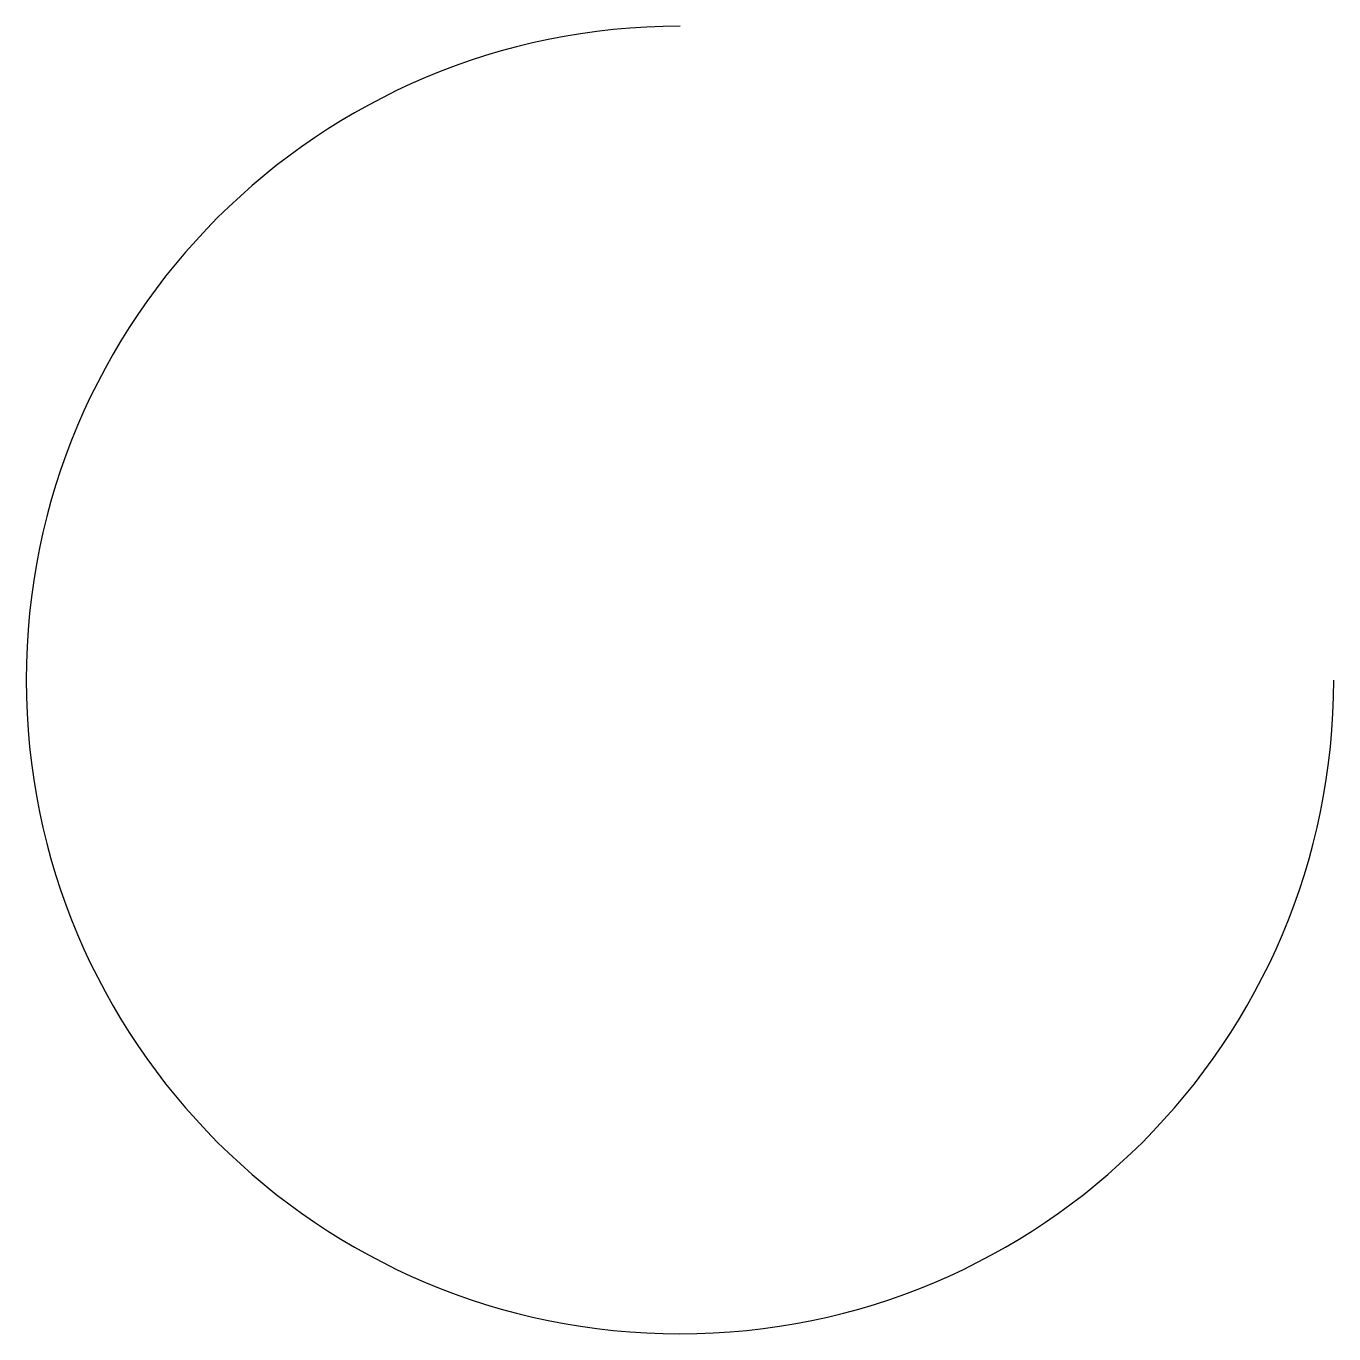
# Model space of a CAD drawing. Header units: millimetres. Extents: x -30 to 30, y -30 to 30.
import ezdxf

# ---------------------------------------------------------------- set-up
doc = ezdxf.new("R2010")
doc.units = ezdxf.units.MM

msp = doc.modelspace()

# ---------------------------------------------------------------- linework, layer by layer
at = {"color": 7, "linetype": 'Continuous'}
msp.add_arc((0, 0), 30, 90, 0, dxfattribs=at)

doc.saveas('drawing.dxf')
